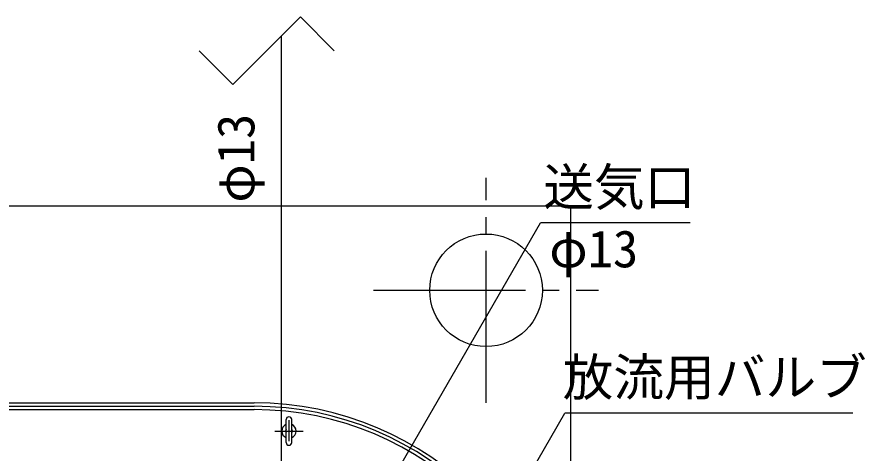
# Model space of a CAD drawing. Units: millimetres, scale not verified. Extents: x -8910 to 8910, y -6308 to 6308.
# Drawn here: x -4257 to -2751, y 1552 to 2326 of the extents above; entities that cross this region are included whole.
import ezdxf
from ezdxf.enums import TextEntityAlignment as Align

# ---------------------------------------------------------------- set-up
doc = ezdxf.new("R2010")
doc.units = ezdxf.units.MM
doc.header["$LTSCALE"] = 30
doc.linetypes.add('CHAIN1', pattern=[8, 5, -1, 1, -1])
doc.linetypes.add('CHAIN2', pattern=[12, 9, -1, 1, -1])
for name, color, linetype, lineweight in [('0-0_機器', 2, 'Continuous', 25), ('0-2_空気管', 3, 'Continuous', 25), ('0-B_07', 3, 'Continuous', 25), ('0-D_文字', 7, 'Continuous', 25)]:
    doc.layers.add(name, color=color, linetype=linetype, lineweight=lineweight)
doc.styles.add('ＭＳ ゴシック', font='')
doc.styles.get('ＭＳ ゴシック').set_extended_font_data('MS Gothic')

msp = doc.modelspace()

# ---------------------------------------------------------------- linework, layer by layer
at = {"layer": '0-0_機器', "linetype": 'CHAIN2'}
for p, q in [((-3423.85, 1640.88), (-3423.85, 2040.88)), ((-3623.85, 1840.88), (-3223.85, 1840.88))]:
    msp.add_line(p, q, dxfattribs=at)
at = {"layer": '0-0_機器'}
for p, q in [((-6073.84, 1990.88), (-3273.85, 1990.88)), ((-3273.85, 1990.88), (-3273.85, -409.12))]:
    msp.add_line(p, q, dxfattribs=at)
msp.add_circle((-3423.85, 1840.88), 100, dxfattribs=at)
at = {"layer": '0-2_空気管'}
for p, q in [((-5604.75, 1640.88), (-3835.85, 1640.88)), ((-5604.75, 1634.88), (-3835.85, 1634.88)), ((-5604.75, 1628.88), (-3835.85, 1628.88)), ((-3778.85, 1570.63), (-3778.85, 1611.13)), ((-3768.84, 1570.63), (-3768.84, 1611.13))]:
    msp.add_line(p, q, dxfattribs=at)
at = {"layer": '0-2_空気管', "linetype": 'CHAIN1'}
for p, q in [((-3773.85, 1610.03), (-3773.85, 1573.04)), ((-3798.84, 1590.88), (-3748.85, 1590.88))]:
    msp.add_line(p, q, dxfattribs=at)
at = {"layer": '0-2_空気管'}
for centre, radius, start, end in [((-3835.85, 1078.88), 562, 0, 90), ((-3835.85, 1078.88), 556, 0, 90), ((-3835.85, 1078.88), 550, 0, 90), ((-3773.85, 1611.13), 5, 0, 180), ((-3773.85, 1590.88), 12.75, 113.089, 246.911), ((-3773.85, 1590.88), 12.75, 293.089, 66.911), ((-3773.85, 1590.88), 6, 146.443, 213.557), ((-3773.85, 1590.88), 6, 326.443, 33.557), ((-3773.85, 1570.63), 5, 180, 0)]:
    msp.add_arc(centre, radius, start, end, dxfattribs=at)
at = {"layer": '0-B_07', "color": 7}
for p, q in [((-3753.33, 2326.47), (-3873.33, 2206.47)), ((-3693.33, 2266.47), (-3753.33, 2326.47)), ((-3873.33, 2206.47), (-3933.33, 2266.47))]:
    msp.add_line(p, q, dxfattribs=at)
at = {"layer": '0-B_07', "color": 6}
msp.add_line((-3787.19, 1163.88), (-3787.19, 2292.61), dxfattribs=at)
at = {"layer": '0-D_文字', "color": 3}
for p, q in [((-3787.19, 1163.88), (-3327.14, 1960.71)), ((-3061.14, 1960.71), (-3327.14, 1960.71)), ((-3660.9, 969.52), (-3283.69, 1622.86)), ((-2772.7, 1622.86), (-3283.69, 1622.86))]:
    msp.add_line(p, q, dxfattribs=at)

# ---------------------------------------------------------------- texts
at = {"layer": '0-2_空気管', "color": 4, "style": 'ＭＳ ゴシック'}
msp.add_text('φ13', height=65.98, rotation=90, dxfattribs=at).set_placement((-3815.42, 1996.58), align=Align.BOTTOM_LEFT)
at = {"layer": '0-D_文字', "color": 4, "style": 'ＭＳ ゴシック'}
for s, p in [('送気口', (-3322.14, 1971.71)), ('φ13', (-3311.54, 1861.92)), ('放流用バルブ', (-3287.69, 1633.86))]:
    msp.add_text(s, height=65.98, dxfattribs=at).set_placement(p, align=Align.BOTTOM_LEFT)

doc.saveas('drawing.dxf')
